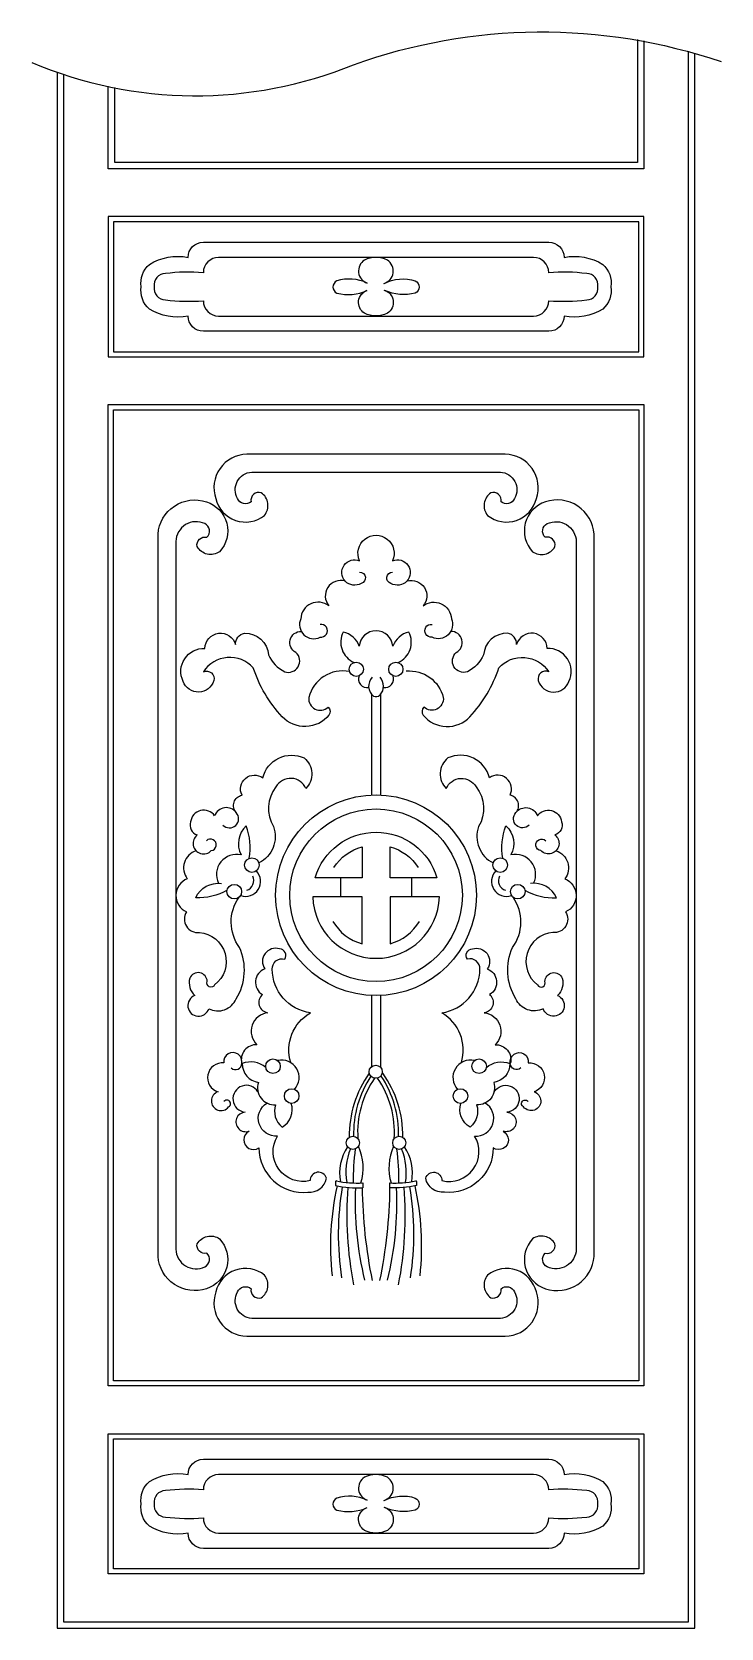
# Model space of a CAD drawing. Header units: metres. Extents: x -15 to 396, y 0 to 952.
import ezdxf

# ---------------------------------------------------------------- set-up
doc = ezdxf.new("R2010")
doc.units = ezdxf.units.M
for name, color, linetype in [('3', 3, 'Continuous'), ('4', 4, 'Continuous'), ('7', 7, 'Continuous')]:
    doc.layers.add(name, color=color, linetype=linetype)

msp = doc.modelspace()

# ---------------------------------------------------------------- linework, layer by layer
at = {"layer": '3'}
for p, q in [((187.34, 556.86), (187.34, 496.79)), ((192.66, 556.7), (192.66, 496.79)), ((168.78, 447.41), (168.78, 436.01)), ((211.22, 447.41), (211.22, 436.01)), ((187.34, 377.21), (187.34, 334.81)), ((192.66, 377.21), (192.66, 334.45)), ((165.9, 266.27), (165.9, 263.9)), ((182.02, 265.46), (182.02, 262.62)), ((197.98, 265.46), (197.98, 262.62)), ((214.1, 266.27), (214.1, 263.9))]:
    msp.add_line(p, q, dxfattribs=at)
for points in [[(-15.11, 933.63, 0.2), (176.63, 932.3, -0.17), (395.64, 934.13)], [(194.67, 801.9, 0.65), (196.76, 815.72, 0.24), (183.08, 815.72, 0.63), (184.79, 802.02, 0.63)], [(184.79, 802.02, 0.19), (166.63, 803.36, 0.64), (166.63, 796.1, 0.17), (184.79, 797.67, 0.16)], [(194.76, 801.79, -0.2), (213.37, 803.36, -0.64), (213.37, 796.1, -0.17), (195.21, 797.67, -0.16)], [(194.67, 797.9, -0.65), (196.76, 784.08, -0.24), (183.08, 784.08, -0.63), (184.79, 797.78, -0.63)], [(180.16, 629.71, -0.89), (181.12, 623, -1.64), (180.16, 636.42, -1.55), (199.84, 636.42, -1.64), (198.88, 623, -0.89), (199.84, 629.71)], [(171.52, 624.44, 0.74), (161.92, 609.58, 0.61), (145.12, 601.9, 0.7), (156.64, 590.88, 1.13), (156.64, 598.55)], [(208.48, 624.44, -0.74), (218.08, 609.58, -0.61), (234.88, 601.9, -0.7), (223.36, 590.88, -1.13), (223.36, 598.55)], [(174.17, 570.43, 0.4), (149.92, 554.92, 0.69), (161.44, 549.17, -0.38), (161.92, 544.37, -0.45), (134.09, 543.41, -0.11), (116.81, 572.66, 0.49), (87.05, 570.26, -0.64), (93.29, 564.99, -0.72), (75.05, 564.51, -0.57), (88.01, 584.17, -0.86), (106.25, 586.56, -0.38), (111.53, 593.27, -0.4), (125.93, 580.33, 0.17), (135.53, 570.26, 0.81), (142.24, 581.77, -0.8), (145.48, 594.33)], [(203.13, 575.77, 0.43), (209.57, 593.96, 0.26), (200.04, 585.5, 0.92), (179.96, 585.5, 0.26), (170.43, 593.96, 0.43), (176.87, 575.77)], [(208, 570.74, -0.37), (230.08, 554.92, -0.69), (218.56, 549.17, 0.38), (218.08, 544.37, 0.45), (245.91, 543.41, 0.11), (263.19, 572.66, -0.49), (292.95, 570.26, 0.64), (286.71, 564.99, 0.72), (304.95, 564.51, 0.57), (291.99, 584.17, 0.86), (273.75, 586.56, 0.38), (268.47, 593.27, 0.4), (254.07, 580.33, -0.17), (244.47, 570.26, -0.81), (237.76, 581.77, 0.8), (234.52, 594.33)], [(187.63, 566.98, 0.44), (188.45, 555.78, 0.3), (192.42, 556.43, 0.39), (192.37, 566.98, 0.46)], [(106.64, 486.3, -0.58), (110.1, 496.67, -0.79), (122.45, 507.03, -0.47), (147.15, 518.88, -0.45), (148.14, 500.62, 0.63), (130.35, 501.6, 0.31), (128.87, 477.91, -0.38), (120.18, 456.27)], [(273.36, 486.3, 0.58), (269.9, 496.67, 0.79), (257.55, 507.03, 0.47), (232.85, 518.88, 0.45), (231.86, 500.62, -0.63), (249.65, 501.6, -0.31), (251.13, 477.91, 0.38), (259.82, 456.27)], [(98.73, 478.9, 1), (106.64, 486.3, 0.6), (93.79, 484.33, 0.69), (79.46, 480.87, 0.43), (83.42, 472.98, 1.08), (91.81, 463.6, 1.38), (88.85, 469.52)], [(281.27, 478.9, -1), (273.36, 486.3, -0.6), (286.21, 484.33, -0.69), (300.54, 480.87, -0.43), (296.58, 472.98, -1.08), (288.19, 463.6, -1.38), (291.15, 469.52)], [(114.4, 459.02, 0.14), (112.57, 478.4, 0.34), (109.6, 461.13)], [(265.6, 459.02, -0.14), (267.43, 478.4, -0.34), (270.4, 461.13)], [(164.86, 453.64, -0.18), (181.64, 465.97), (181.64, 447.41), (153.71, 447.41, -0.75), (226.29, 447.41), (198.36, 447.41), (198.36, 465.97, -0.18), (215.14, 453.64)], [(82.76, 463.57, 0.52), (77.49, 446.82, 0.66), (76.99, 427.07, 0.63), (84.67, 414.78, -0.69), (93.79, 383.64, -0.96), (89.34, 385.61, 0.81), (78.97, 387.58, 0.28), (81.93, 377.22, 1.59), (90.33, 369.32, 0.43), (106.64, 375.24, 0.25), (108.61, 405.85, -0.32), (108.32, 435.84)], [(297.24, 463.57, -0.52), (302.51, 446.82, -0.66), (303.01, 427.07, -0.63), (295.33, 414.78, 0.69), (286.21, 383.64, 0.96), (290.66, 385.61, -0.81), (301.03, 387.58, -0.28), (298.07, 377.22, -1.59), (289.67, 369.32, -0.43), (273.36, 375.24, -0.25), (271.39, 405.85, 0.32), (271.68, 435.84)], [(101.23, 440.04, -0.14), (82.52, 435.49, -0.34), (97.85, 443.99)], [(278.77, 440.04, 0.14), (297.48, 435.49, 0.34), (282.15, 443.99)], [(164.17, 421.45, 0.19), (181.64, 408.03), (181.64, 436.01), (152.26, 436.01, 0.97), (227.74, 436.01), (198.36, 436.01), (198.36, 408.03, 0.19), (215.83, 421.45)], [(139.17, 337.21, -0.35), (150.88, 366.89, -0.37), (128.1, 392.89, -0.51), (135.54, 398.93, 0.62), (132.51, 404.97, 0.72), (123.68, 393.13, 0.63), (122.29, 377.8, 0.64), (125.54, 366.89, 0.64), (119.03, 347.85, 0.51), (109.97, 336.7)], [(240.83, 337.21, 0.35), (229.12, 366.89, 0.37), (251.9, 392.89, 0.51), (244.46, 398.93, -0.62), (247.49, 404.97, -0.72), (256.32, 393.13, -0.63), (257.71, 377.8, -0.64), (254.46, 366.89, -0.64), (260.97, 347.85, -0.51), (270.03, 336.7)], [(103.72, 334, 0.65), (109.97, 336.7, 1.19), (99.31, 337.01, 0.91), (95.82, 319.83, 1.35), (102.1, 310.78, 1.24), (99.31, 314.03, 1.24)], [(276.28, 334, -0.65), (270.03, 336.7, -1.19), (280.69, 337.01, -0.91), (284.18, 319.83, -1.35), (277.9, 310.78, -1.24), (280.69, 314.03, -1.24)], [(124.26, 334.36, 0.27), (110.26, 336.66, 0.38), (119.89, 325.38, 0.53), (130.08, 312.05, 0.31), (133.97, 298.73, 0.35), (139.5, 312.92)], [(255.74, 334.36, -0.27), (269.74, 336.66, -0.38), (260.11, 325.38, -0.53), (249.92, 312.05, -0.31), (246.03, 298.73, -0.35), (240.5, 312.92)], [(119.62, 319.79, 1.62), (111.96, 307.64, 1.15), (114.27, 296.34, 1.05), (120.14, 286.29, 0.44), (149.27, 259.91, 0.39), (160.38, 268.28, 0.88), (150.74, 266.82, -0.67), (131.25, 293.41, -0.79), (124.95, 313.08)], [(260.38, 319.79, -1.62), (268.04, 307.64, -1.15), (265.73, 296.34, -1.05), (259.86, 286.29, -0.44), (230.73, 259.91, -0.39), (219.62, 268.28, -0.88), (229.26, 266.82, 0.67), (248.75, 293.41, 0.79), (255.05, 313.08)], [(165.9, 263.9, 0.07), (182.02, 262.62)], [(214.1, 263.9, -0.07), (197.98, 262.62)], [(194.67, 76.1, 0.65), (196.76, 89.92, 0.24), (183.08, 89.92, 0.63), (184.79, 76.22, 0.63)], [(184.79, 76.22, 0.19), (166.63, 77.56, 0.64), (166.63, 70.3, 0.17), (184.79, 71.87, 0.16)], [(194.76, 75.99, -0.2), (213.37, 77.56, -0.64), (213.37, 70.3, -0.17), (195.21, 71.87, -0.16)], [(194.67, 72.1, -0.65), (196.76, 58.28, -0.24), (183.08, 58.28, -0.63), (184.79, 71.98, -0.63)]]:
    msp.add_lwpolyline(points, format="xyb", dxfattribs=at)
for points in [[(349.6, 946.58), (349.6, 870.2), (30.4, 870.2), (30.4, 919.46)], [(3.8, 926.59), (3.8, 3.8), (376.2, 3.8), (376.2, 940.28)]]:
    msp.add_lwpolyline(points, dxfattribs=at)
for points in [[(33.44, 838.66), (33.44, 761.14), (346.56, 761.14), (346.56, 838.66)], [(33.44, 147.44), (33.44, 726.56), (346.56, 726.56), (346.56, 147.44)], [(33.44, 35.34), (33.44, 112.86), (346.56, 112.86), (346.56, 35.34)]]:
    msp.add_lwpolyline(points, close=True, dxfattribs=at)
for points in [[(50.06, 799.9, -0.26), (54.87, 813.2, -0.19), (77.93, 817.38, -0.41), (87.05, 826.5), (292.95, 826.5, -0.41), (302.07, 817.38, -0.19), (325.13, 813.2, -0.26), (329.94, 799.9, -0.26), (325.13, 786.6, -0.19), (302.07, 782.42, -0.41), (292.95, 773.3), (87.05, 773.3, -0.41), (77.93, 782.42, -0.19), (54.87, 786.6, -0.26)], [(322.17, 799.9, 0.46), (315.54, 807.77, 0.05), (292.95, 808.26, 0.41), (283.83, 817.38), (96.17, 817.38, 0.41), (87.05, 808.26, 0.05), (64.46, 807.77, 0.46), (57.83, 799.9, 0.46), (64.46, 792.03, 0.05), (87.05, 791.54, 0.41), (96.17, 782.42), (283.83, 782.42, 0.41), (292.95, 791.54, 0.05), (315.54, 792.03, 0.46)], [(190, 699.96), (112.98, 699.96, 0.51), (94.45, 673.57, 0.55), (123.53, 663.55, 0.44), (121.52, 677.07, 0.56), (115.51, 671.66, -0.51), (107.49, 673.57, -0.56), (115.9, 689.32), (190, 689.32), (264.1, 689.32, -0.56), (272.51, 673.57, -0.51), (264.49, 671.66, 0.56), (258.48, 677.07, 0.44), (256.47, 663.55, 0.55), (285.55, 673.57, 0.51), (267.02, 699.96)], [(60.04, 652.33, -0.49), (88.99, 671.61, -0.55), (96.69, 641.84, -0.44), (83.37, 644.9, -0.56), (89.23, 650.47, 0.51), (87.97, 658.62, 0.54), (70.68, 648.05), (70.68, 225.95, 0.54), (87.97, 215.38, 0.51), (89.23, 223.53, -0.56), (83.37, 229.1, -0.44), (96.69, 232.16, -0.55), (88.99, 202.39, -0.49), (60.04, 221.67)], [(319.96, 652.33, 0.49), (291.01, 671.61, 0.55), (283.31, 641.84, 0.44), (296.63, 644.9, 0.56), (290.77, 650.47, -0.51), (292.03, 658.62, -0.54), (309.32, 648.05), (309.32, 225.95, -0.54), (292.03, 215.38, -0.51), (290.77, 223.53, 0.56), (296.63, 229.1, 0.44), (283.31, 232.16, 0.55), (291.01, 202.39, 0.49), (319.96, 221.67)], [(190, 174.04), (267.02, 174.04, 0.51), (285.55, 200.43, 0.55), (256.47, 210.45, 0.44), (258.48, 196.93, 0.56), (264.49, 202.34, -0.51), (272.51, 200.43, -0.56), (264.1, 184.68), (190, 184.68), (115.9, 184.68, -0.56), (107.49, 200.43, -0.51), (115.51, 202.34, 0.56), (121.52, 196.93, 0.44), (123.53, 210.45, 0.55), (94.45, 200.43, 0.51), (112.98, 174.04)], [(50.06, 74.1, -0.26), (54.87, 87.4, -0.19), (77.93, 91.58, -0.41), (87.05, 100.7), (292.95, 100.7, -0.41), (302.07, 91.58, -0.19), (325.13, 87.4, -0.26), (329.94, 74.1, -0.26), (325.13, 60.8, -0.19), (302.07, 56.62, -0.41), (292.95, 47.5), (87.05, 47.5, -0.41), (77.93, 56.62, -0.19), (54.87, 60.8, -0.26)], [(322.17, 74.1, 0.46), (315.54, 81.97, 0.05), (292.95, 82.46, 0.41), (283.83, 91.58), (96.17, 91.58, 0.41), (87.05, 82.46, 0.05), (64.46, 81.97, 0.46), (57.83, 74.1, 0.46), (64.46, 66.23, 0.05), (87.05, 65.74, 0.41), (96.17, 56.62), (283.83, 56.62, 0.41), (292.95, 65.74, 0.05), (315.54, 66.23, 0.46)]]:
    msp.add_lwpolyline(points, format="xyb", close=True, dxfattribs=at)
for centre, radius in [((178.2, 571.75), 4.24), ((201.8, 571.75), 4.24), ((190, 437), 59.85), ((190, 437), 51.46), ((116.02, 454.98), 4.35), ((263.98, 454.98), 4.35), ((105.5, 439.15), 4.35), ((274.5, 439.15), 4.35), ((128.56, 335.04), 4.35), ((189.8, 331.76), 3.92), ((251.44, 335.04), 4.35), ((139.68, 317.27), 4.35), ((240.32, 317.27), 4.35), ((176.17, 289.36), 3.92), ((203.83, 289.36), 3.92)]:
    msp.add_circle(centre, radius, dxfattribs=at)
for centre, radius, start, end in [((184.65, 565.98), 5.12, 158.35, 280.65), ((195.35, 565.98), 5.12, 259.35, 21.65), ((106.93, 449.38), 12.05, 77.17, 205.8), ((273.07, 449.38), 12.05, 334.2, 102.83), ((112.19, 445.28), 8.97, 251.4, 43.96), ((110.81, 445.86), 6.26, 289.52, 24.78), ((267.81, 445.28), 8.97, 136.04, 288.6), ((269.19, 445.86), 6.26, 155.22, 250.48), ((133.78, 328.32), 10.39, 317.23, 103.76), ((246.22, 328.32), 10.39, 76.24, 222.77), ((237.79, 293.75), 63.74, 144.37, 180.98), ((238.1, 295.11), 61.48, 146.4, 181.74), ((235.38, 295.73), 56.35, 145.18, 183.95), ((144.62, 295.73), 56.35, 356.05, 34.82), ((141.9, 295.11), 61.48, 358.26, 33.6), ((142.21, 293.75), 63.74, 359.02, 35.63), ((196.26, 271.31), 27.97, 145.99, 190.56), ((206.91, 271.89), 34.96, 156.74, 190.18), ((317.7, 266.78), 141.38, 172.31, 180.54), ((150.94, 274.34), 31.37, 343.49, 24.42), ((229.06, 274.34), 31.37, 155.58, 196.51), ((62.3, 266.78), 141.38, 359.46, 7.69), ((173.09, 271.89), 34.96, 349.82, 23.26), ((183.74, 271.31), 27.97, 349.44, 34.01), ((166.28, 266.27), 0.38, 78.41, 180), ((178.83, 327.45), 62.07, 258.41, 272.94), ((201.17, 327.45), 62.07, 267.06, 281.59), ((213.72, 266.27), 0.38, 0, 101.59), ((328.33, 227.74), 165.5, 167.45, 186.14), ((336.19, 234.78), 168.71, 170.31, 188.82), ((388.72, 246.1), 216.13, 175.57, 191.06), ((370.23, 253.57), 192.66, 177.33, 193.84), ((479.69, 266.94), 298.03, 180.83, 191.56), ((-99.69, 266.94), 298.03, 348.44, 359.17), ((9.77, 253.57), 192.66, 346.16, 2.67), ((-8.72, 246.1), 216.13, 348.94, 4.43), ((43.81, 234.78), 168.71, 351.18, 9.69), ((51.67, 227.74), 165.5, 353.86, 12.55)]:
    msp.add_arc(centre, radius, start, end, dxfattribs=at)
at = {"layer": '4'}
for points in [[(345.8, 947.28), (345.8, 874), (34.2, 874), (34.2, 918.69)], [(0, 927.87), (0, 0), (380, 0), (380, 939.18)]]:
    msp.add_lwpolyline(points, dxfattribs=at)
at = {"layer": '7'}
for points in [[(30.4, 841.7), (30.4, 758.1), (349.6, 758.1), (349.6, 841.7)], [(30.4, 144.4), (30.4, 729.6), (349.6, 729.6), (349.6, 144.4)], [(30.4, 32.3), (30.4, 115.9), (349.6, 115.9), (349.6, 32.3)]]:
    msp.add_lwpolyline(points, close=True, dxfattribs=at)

doc.saveas('drawing.dxf')
